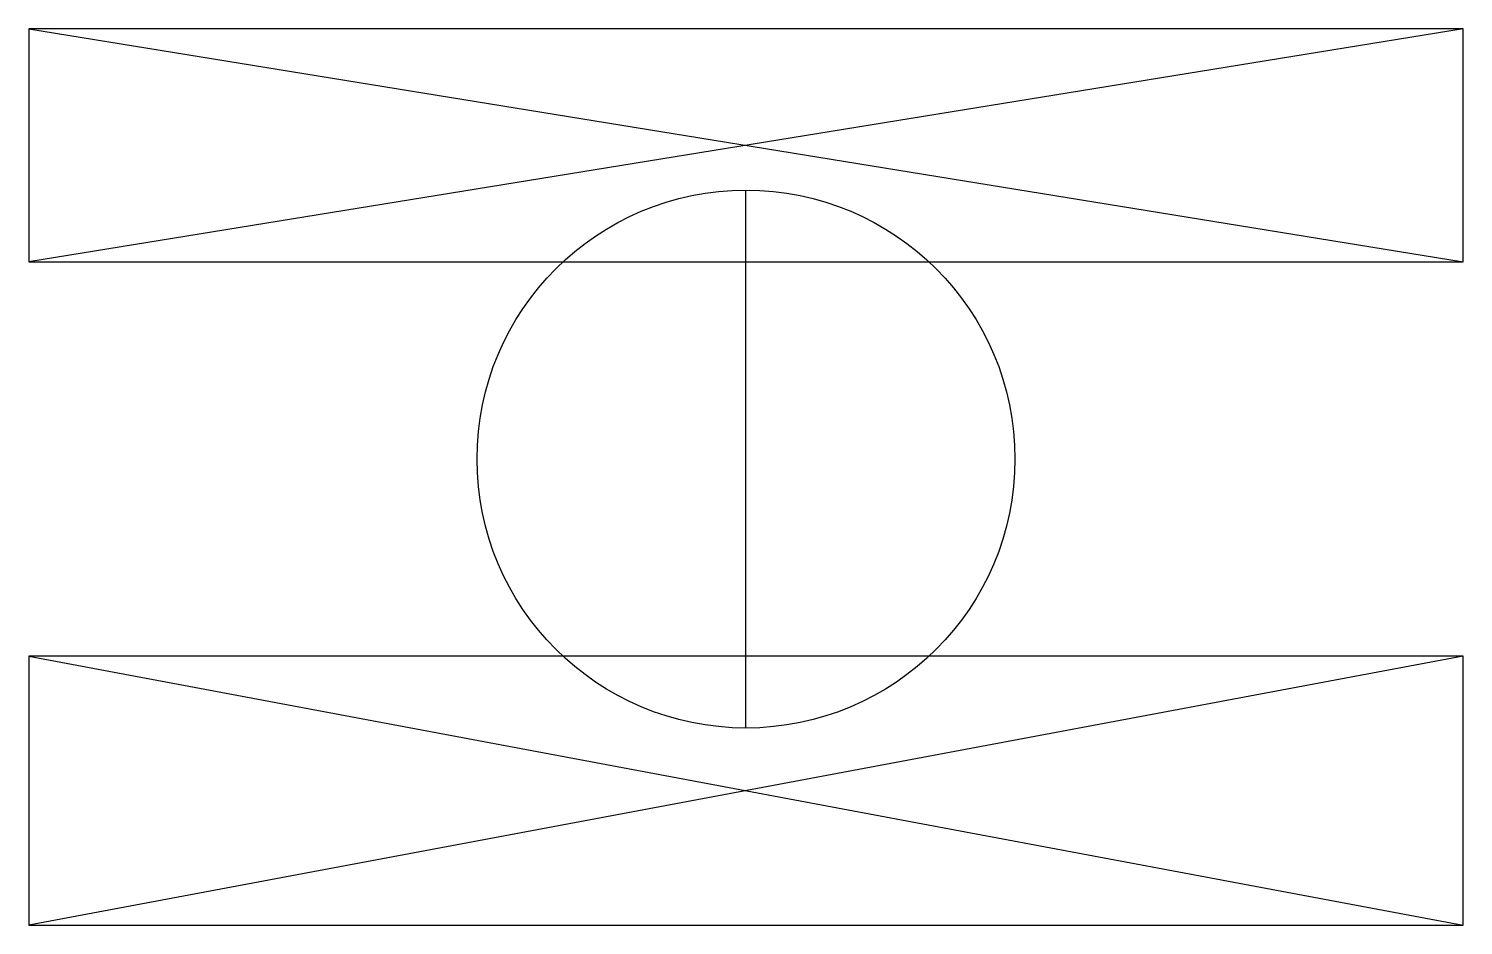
# Model space of a CAD drawing. Header units: millimetres. Extents: x -2 to 2, y -5 to -2.5.
import ezdxf

# ---------------------------------------------------------------- set-up
doc = ezdxf.new("R2010")
doc.units = ezdxf.units.MM
doc.layers.get('0').update_dxf_attribs({"linetype": 'CONTINUOUS'})

msp = doc.modelspace()

# ---------------------------------------------------------------- linework, layer by layer
for p, q in [((2, -2.5), (-2, -2.5)), ((-2, -2.5), (-2, -3.15)), ((2, -2.5), (-2, -3.15)), ((-2, -2.5), (2, -3.15)), ((2, -3.15), (2, -2.5)), ((0, -4.45), (0, -2.95)), ((-2, -3.15), (2, -3.15)), ((2, -4.25), (-2, -4.25)), ((-2, -4.25), (-2, -5)), ((2, -4.25), (-2, -5)), ((-2, -4.25), (2, -5)), ((2, -5), (2, -4.25)), ((-2, -5), (2, -5))]:
    msp.add_line(p, q)
msp.add_circle((0, -3.7), 0.75)

doc.saveas('drawing.dxf')
